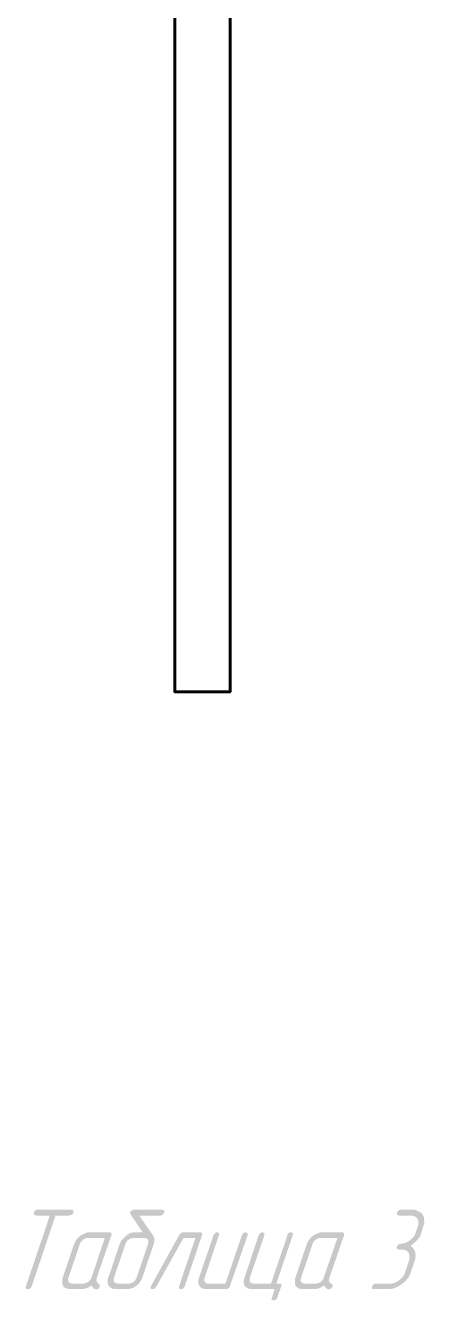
# Model space of a CAD drawing. Extents: x 346 to 4955, y 45 to 639.
# Drawn here: x 1515.5 to 1538.3, y 194.9 to 267.8 of the extents above; entities that cross this region are included whole.
import ezdxf

# ---------------------------------------------------------------- set-up
doc = ezdxf.new("R2010")
doc.units = 0
doc.header["$MEASUREMENT"] = 0
doc.layers.add('PDF _Геометрия', color=7, linetype='CONTINUOUS')
doc.layers.add('PDF _Сплошная заливка', color=7, linetype='CONTINUOUS')

msp = doc.modelspace()

# ---------------------------------------------------------------- hatches: boundary and pattern name
at = {"layer": 'PDF _Сплошная заливка', "transparency": 33554559}
for points in [[(1518.181, 200.078), (1518.206, 200.053), (1518.231, 200.028), (1518.231, 200.028), (1518.257, 200.002), (1518.257, 199.952), (1518.257, 199.926), (1518.231, 199.926), (1518.231, 199.901), (1518.206, 199.851), (1518.181, 199.8), (1518.155, 199.8), (1518.13, 199.775), (1518.079, 199.775), (1518.029, 199.749), (1517.219, 199.749), (1515.852, 195.699), (1515.827, 195.673), (1515.827, 195.648), (1515.776, 195.597), (1515.751, 195.572), (1515.726, 195.572), (1515.7, 195.547), (1515.675, 195.547), (1515.624, 195.547), (1515.624, 195.547), (1515.599, 195.547), (1515.574, 195.547), (1515.523, 195.572), (1515.523, 195.572), (1515.498, 195.597), (1515.498, 195.648), (1515.523, 195.699), (1516.89, 199.749), (1516.08, 199.749), (1516.055, 199.775), (1516.004, 199.775), (1515.979, 199.8), (1515.979, 199.8), (1515.979, 199.825), (1515.979, 199.876), (1515.979, 199.926), (1515.979, 199.926), (1515.979, 199.952), (1516.004, 199.977), (1516.055, 200.028), (1516.055, 200.028), (1516.08, 200.053), (1516.131, 200.078), (1516.207, 200.078), (1518.155, 200.078)], [(1537.693, 200.078), (1537.769, 200.078), (1537.845, 200.053), (1537.946, 200.002), (1538.047, 199.952), (1538.149, 199.901), (1538.174, 199.851), (1538.224, 199.8), (1538.224, 199.775), (1538.25, 199.749), (1538.275, 199.699), (1538.3, 199.597), (1538.3, 199.496), (1538.326, 199.395), (1538.3, 199.268), (1538.275, 199.192), (1538.25, 199.116), (1538.149, 198.787), (1538.123, 198.686), (1538.098, 198.61), (1538.047, 198.534), (1538.047, 198.534), (1538.047, 198.534), (1538.047, 198.509), (1538.022, 198.484), (1537.971, 198.433), (1537.921, 198.357), (1537.921, 198.357), (1537.895, 198.332), (1537.87, 198.306), (1537.819, 198.256), (1537.769, 198.205), (1537.693, 198.154), (1537.617, 198.078), (1537.541, 198.028), (1537.541, 198.028), (1537.566, 198.003), (1537.592, 197.977), (1537.642, 197.927), (1537.668, 197.876), (1537.718, 197.825), (1537.744, 197.749), (1537.794, 197.673), (1537.794, 197.648), (1537.794, 197.623), (1537.794, 197.572), (1537.819, 197.521), (1537.819, 197.446), (1537.794, 197.344), (1537.794, 197.243), (1537.769, 197.167), (1537.541, 196.509), (1537.541, 196.509), (1537.541, 196.484), (1537.541, 196.458), (1537.516, 196.433), (1537.49, 196.357), (1537.44, 196.256), (1537.364, 196.154), (1537.263, 196.028), (1537.161, 195.927), (1537.01, 195.825), (1537.01, 195.825), (1537.01, 195.8), (1536.984, 195.8), (1536.959, 195.775), (1536.908, 195.749), (1536.883, 195.724), (1536.782, 195.673), (1536.655, 195.623), (1536.529, 195.572), (1536.377, 195.547), (1536.326, 195.547), (1536.25, 195.547), (1535.415, 195.547), (1535.39, 195.547), (1535.339, 195.547), (1535.314, 195.572), (1535.314, 195.597), (1535.314, 195.623), (1535.314, 195.648), (1535.314, 195.699), (1535.314, 195.699), (1535.339, 195.724), (1535.365, 195.749), (1535.39, 195.8), (1535.39, 195.8), (1535.441, 195.825), (1535.491, 195.851), (1535.542, 195.851), (1536.402, 195.851), (1536.453, 195.876), (1536.529, 195.876), (1536.605, 195.901), (1536.681, 195.927), (1536.782, 195.977), (1536.883, 196.053), (1536.883, 196.053), (1536.908, 196.078), (1536.959, 196.129), (1537.01, 196.18), (1537.06, 196.23), (1537.136, 196.306), (1537.187, 196.408), (1537.212, 196.509), (1537.44, 197.167), (1537.44, 197.167), (1537.465, 197.192), (1537.465, 197.243), (1537.465, 197.319), (1537.465, 197.395), (1537.465, 197.471), (1537.44, 197.547), (1537.415, 197.623), (1537.415, 197.623), (1537.389, 197.648), (1537.364, 197.673), (1537.313, 197.724), (1537.263, 197.749), (1537.187, 197.775), (1537.111, 197.8), (1537.01, 197.8), (1536.832, 197.8), (1536.807, 197.825), (1536.782, 197.825), (1536.756, 197.851), (1536.731, 197.851), (1536.731, 197.876), (1536.731, 197.927), (1536.756, 197.977), (1536.756, 197.977), (1536.756, 198.003), (1536.782, 198.028), (1536.807, 198.078), (1536.832, 198.078), (1536.858, 198.104), (1536.908, 198.129), (1536.959, 198.129), (1537.01, 198.129), (1537.06, 198.154), (1537.136, 198.154), (1537.212, 198.18), (1537.288, 198.205), (1537.389, 198.256), (1537.49, 198.332), (1537.49, 198.332), (1537.516, 198.357), (1537.566, 198.382), (1537.617, 198.458), (1537.693, 198.509), (1537.744, 198.585), (1537.794, 198.686), (1537.819, 198.787), (1537.946, 199.116), (1537.946, 199.116), (1537.946, 199.142), (1537.971, 199.192), (1537.971, 199.268), (1537.971, 199.344), (1537.971, 199.42), (1537.946, 199.496), (1537.921, 199.572), (1537.895, 199.572), (1537.895, 199.597), (1537.87, 199.623), (1537.819, 199.673), (1537.769, 199.699), (1537.693, 199.724), (1537.617, 199.749), (1537.516, 199.749), (1536.858, 199.749), (1536.832, 199.775), (1536.782, 199.775), (1536.756, 199.8), (1536.756, 199.8), (1536.756, 199.825), (1536.756, 199.876), (1536.756, 199.926), (1536.756, 199.926), (1536.756, 199.952), (1536.782, 199.977), (1536.832, 200.028), (1536.832, 200.028), (1536.858, 200.053), (1536.908, 200.078), (1536.959, 200.078), (1537.668, 200.078)], [(1525.545, 198.787), (1525.571, 198.762), (1525.596, 198.737), (1525.596, 198.711), (1525.621, 198.686), (1525.596, 198.61), (1524.609, 195.699), (1524.609, 195.673), (1524.583, 195.648), (1524.558, 195.623), (1524.533, 195.572), (1524.508, 195.572), (1524.482, 195.547), (1524.457, 195.547), (1524.406, 195.547), (1524.381, 195.547), (1524.356, 195.547), (1524.33, 195.547), (1524.28, 195.572), (1524.28, 195.572), (1524.28, 195.597), (1524.28, 195.648), (1524.28, 195.699), (1525.216, 198.458), (1524.533, 198.458), (1522.964, 195.648), (1522.964, 195.648), (1522.964, 195.648), (1522.913, 195.597), (1522.863, 195.547), (1522.812, 195.547), (1522.761, 195.547), (1522.761, 195.547), (1522.736, 195.547), (1522.685, 195.547), (1522.66, 195.572), (1522.66, 195.572), (1522.66, 195.597), (1522.66, 195.648), (1522.66, 195.699), (1522.685, 195.724), (1524.305, 198.661), (1524.33, 198.661), (1524.33, 198.686), (1524.356, 198.711), (1524.432, 198.762), (1524.482, 198.787), (1524.508, 198.787), (1525.52, 198.787)], [(1528.127, 198.787), (1528.152, 198.762), (1528.177, 198.737), (1528.202, 198.737), (1528.202, 198.711), (1528.202, 198.661), (1528.202, 198.61), (1527.19, 195.699), (1527.19, 195.699), (1527.19, 195.673), (1527.165, 195.648), (1527.165, 195.623), (1527.114, 195.597), (1527.089, 195.572), (1527.038, 195.547), (1526.988, 195.547), (1525.798, 195.547), (1525.748, 195.547), (1525.697, 195.572), (1525.621, 195.572), (1525.571, 195.623), (1525.495, 195.648), (1525.444, 195.724), (1525.444, 195.724), (1525.419, 195.749), (1525.419, 195.8), (1525.393, 195.851), (1525.393, 195.927), (1525.393, 196.003), (1525.393, 196.078), (1525.419, 196.18), (1526.254, 198.61), (1526.254, 198.635), (1526.254, 198.661), (1526.304, 198.686), (1526.33, 198.737), (1526.355, 198.737), (1526.38, 198.762), (1526.406, 198.787), (1526.456, 198.787), (1526.482, 198.787), (1526.482, 198.787), (1526.532, 198.762), (1526.558, 198.737), (1526.558, 198.737), (1526.583, 198.711), (1526.583, 198.661), (1526.558, 198.61), (1525.748, 196.18), (1525.748, 196.18), (1525.748, 196.154), (1525.722, 196.129), (1525.722, 196.104), (1525.722, 196.053), (1525.722, 196.028), (1525.748, 195.977), (1525.748, 195.952), (1525.773, 195.952), (1525.773, 195.927), (1525.798, 195.901), (1525.824, 195.876), (1525.874, 195.876), (1525.899, 195.876), (1525.95, 195.851), (1526.937, 195.851), (1527.873, 198.61), (1527.873, 198.635), (1527.899, 198.661), (1527.924, 198.686), (1527.949, 198.737), (1527.975, 198.737), (1528, 198.762), (1528.051, 198.787), (1528.076, 198.787), (1528.101, 198.787)], [(1530.708, 198.787), (1530.759, 198.762), (1530.784, 198.737), (1530.784, 198.737), (1530.809, 198.711), (1530.809, 198.661), (1530.784, 198.61), (1529.848, 195.851), (1530.05, 195.851), (1530.075, 195.851), (1530.101, 195.851), (1530.126, 195.825), (1530.126, 195.8), (1530.151, 195.749), (1530.126, 195.699), (1529.898, 195.041), (1529.898, 195.041), (1529.898, 195.015), (1529.873, 194.99), (1529.822, 194.939), (1529.797, 194.939), (1529.772, 194.914), (1529.721, 194.889), (1529.696, 194.889), (1529.67, 194.889), (1529.645, 194.889), (1529.62, 194.914), (1529.594, 194.939), (1529.594, 194.939), (1529.569, 194.965), (1529.569, 194.99), (1529.594, 195.041), (1529.746, 195.547), (1528.405, 195.547), (1528.354, 195.547), (1528.304, 195.572), (1528.228, 195.572), (1528.152, 195.623), (1528.101, 195.648), (1528.051, 195.724), (1528.025, 195.724), (1528.025, 195.749), (1528, 195.8), (1528, 195.851), (1527.975, 195.927), (1527.975, 196.003), (1528, 196.078), (1528.025, 196.18), (1528.835, 198.61), (1528.861, 198.635), (1528.861, 198.661), (1528.886, 198.686), (1528.936, 198.737), (1528.936, 198.737), (1528.962, 198.762), (1529.012, 198.787), (1529.063, 198.787), (1529.063, 198.787), (1529.088, 198.787), (1529.114, 198.762), (1529.164, 198.737), (1529.164, 198.737), (1529.164, 198.711), (1529.164, 198.661), (1529.164, 198.61), (1528.329, 196.18), (1528.329, 196.18), (1528.329, 196.154), (1528.329, 196.129), (1528.329, 196.104), (1528.329, 196.053), (1528.329, 196.028), (1528.329, 195.977), (1528.354, 195.952), (1528.354, 195.952), (1528.354, 195.927), (1528.405, 195.901), (1528.43, 195.876), (1528.456, 195.876), (1528.506, 195.876), (1528.557, 195.851), (1529.544, 195.851), (1530.48, 198.61), (1530.48, 198.635), (1530.48, 198.661), (1530.505, 198.686), (1530.556, 198.737), (1530.556, 198.737), (1530.581, 198.762), (1530.632, 198.787), (1530.683, 198.787), (1530.683, 198.787)]]:
    msp.add_hatch(color=256, dxfattribs=at).paths.add_polyline_path(points)
h = msp.add_hatch(color=256, dxfattribs=at)
h.paths.add_polyline_path([(1522.306, 198.458), (1521.622, 198.458), (1521.597, 198.458), (1521.572, 198.458), (1521.547, 198.433), (1521.496, 198.433), (1521.445, 198.408), (1521.395, 198.357), (1521.395, 198.357), (1521.369, 198.357), (1521.344, 198.332), (1521.319, 198.306), (1521.268, 198.23), (1521.243, 198.18), (1521.218, 198.129), (1520.56, 196.18), (1520.56, 196.18), (1520.56, 196.154), (1520.534, 196.129), (1520.534, 196.104), (1520.534, 196.053), (1520.534, 196.028), (1520.56, 195.977), (1520.56, 195.952), (1520.585, 195.952), (1520.585, 195.927), (1520.635, 195.901), (1520.661, 195.876), (1520.686, 195.876), (1520.737, 195.876), (1520.762, 195.851), (1521.445, 195.851), (1521.471, 195.876), (1521.496, 195.876), (1521.597, 195.901), (1521.648, 195.927), (1521.673, 195.952), (1521.698, 195.952), (1521.698, 195.977), (1521.724, 195.977), (1521.749, 196.003), (1521.8, 196.104), (1521.825, 196.129), (1521.85, 196.18), (1522.508, 198.129), (1522.508, 198.129), (1522.534, 198.154), (1522.534, 198.18), (1522.534, 198.205), (1522.534, 198.256), (1522.534, 198.281), (1522.534, 198.332), (1522.508, 198.357), (1522.508, 198.382), (1522.483, 198.382), (1522.458, 198.408), (1522.432, 198.433), (1522.382, 198.458), (1522.356, 198.458)], flags=0)
h.paths.add_polyline_path([(1523.369, 200.078), (1523.394, 200.053), (1523.445, 200.028), (1523.445, 200.028), (1523.445, 200.002), (1523.445, 199.952), (1523.445, 199.926), (1523.445, 199.926), (1523.419, 199.901), (1523.394, 199.851), (1523.369, 199.8), (1523.343, 199.8), (1523.318, 199.775), (1523.293, 199.775), (1523.242, 199.749), (1522.002, 199.749), (1522.812, 198.585), (1522.812, 198.585), (1522.812, 198.585), (1522.812, 198.585), (1522.837, 198.559), (1522.837, 198.509), (1522.863, 198.458), (1522.863, 198.382), (1522.863, 198.306), (1522.863, 198.23), (1522.837, 198.129), (1522.179, 196.18), (1522.179, 196.18), (1522.154, 196.129), (1522.129, 196.078), (1522.103, 196.028), (1522.053, 195.952), (1522.002, 195.876), (1521.926, 195.8), (1521.825, 195.724), (1521.825, 195.724), (1521.8, 195.699), (1521.749, 195.673), (1521.673, 195.623), (1521.597, 195.597), (1521.496, 195.572), (1521.42, 195.547), (1521.319, 195.547), (1520.61, 195.547), (1520.56, 195.547), (1520.509, 195.572), (1520.458, 195.572), (1520.382, 195.623), (1520.332, 195.648), (1520.281, 195.724), (1520.256, 195.724), (1520.256, 195.749), (1520.231, 195.8), (1520.205, 195.851), (1520.205, 195.927), (1520.205, 196.003), (1520.205, 196.078), (1520.231, 196.18), (1520.888, 198.129), (1520.914, 198.154), (1520.914, 198.18), (1520.939, 198.23), (1520.964, 198.306), (1521.015, 198.357), (1521.091, 198.433), (1521.167, 198.509), (1521.243, 198.585), (1521.268, 198.585), (1521.293, 198.635), (1521.344, 198.661), (1521.395, 198.686), (1521.471, 198.737), (1521.572, 198.762), (1521.673, 198.787), (1521.774, 198.787), (1522.205, 198.787), (1521.521, 199.8), (1521.496, 199.876), (1521.496, 199.876), (1521.471, 199.901), (1521.471, 199.926), (1521.496, 199.952), (1521.496, 199.952), (1521.496, 199.977), (1521.521, 200.002), (1521.572, 200.028), (1521.572, 200.053), (1521.622, 200.053), (1521.648, 200.078), (1521.724, 200.078), (1523.343, 200.078)], flags=0)
h = msp.add_hatch(color=256, dxfattribs=at)
h.paths.add_polyline_path([(1520.028, 198.458), (1519.041, 198.458), (1519.016, 198.458), (1518.965, 198.458), (1518.94, 198.433), (1518.889, 198.433), (1518.839, 198.408), (1518.788, 198.357), (1518.788, 198.357), (1518.763, 198.357), (1518.763, 198.332), (1518.737, 198.306), (1518.661, 198.23), (1518.636, 198.18), (1518.611, 198.129), (1517.953, 196.18), (1517.953, 196.18), (1517.953, 196.154), (1517.953, 196.129), (1517.927, 196.104), (1517.927, 196.053), (1517.953, 196.028), (1517.953, 195.977), (1517.978, 195.952), (1517.978, 195.952), (1517.978, 195.927), (1518.029, 195.901), (1518.054, 195.876), (1518.079, 195.876), (1518.13, 195.876), (1518.181, 195.851), (1518.839, 195.851), (1518.864, 195.876), (1518.914, 195.876), (1518.99, 195.901), (1519.041, 195.927), (1519.092, 195.952), (1519.092, 195.952), (1519.092, 195.977), (1519.117, 195.977), (1519.142, 196.003), (1519.218, 196.104), (1519.244, 196.129), (1519.269, 196.18)], flags=0)
h.paths.add_polyline_path([(1520.357, 198.787), (1520.382, 198.762), (1520.408, 198.737), (1520.408, 198.711), (1520.433, 198.686), (1520.408, 198.61), (1519.573, 196.18), (1519.573, 196.18), (1519.573, 196.154), (1519.573, 196.154), (1519.573, 196.129), (1519.573, 196.053), (1519.573, 195.977), (1519.573, 195.977), (1519.573, 195.952), (1519.598, 195.927), (1519.623, 195.876), (1519.648, 195.876), (1519.699, 195.851), (1519.699, 195.851), (1519.699, 195.825), (1519.724, 195.8), (1519.75, 195.8), (1519.75, 195.775), (1519.75, 195.724), (1519.75, 195.699), (1519.75, 195.673), (1519.724, 195.648), (1519.699, 195.597), (1519.674, 195.572), (1519.648, 195.572), (1519.623, 195.547), (1519.598, 195.522), (1519.547, 195.522), (1519.497, 195.547), (1519.471, 195.547), (1519.446, 195.547), (1519.395, 195.572), (1519.37, 195.623), (1519.345, 195.623), (1519.345, 195.648), (1519.345, 195.673), (1519.319, 195.673), (1519.294, 195.724), (1519.269, 195.749), (1519.269, 195.749), (1519.218, 195.724), (1519.168, 195.673), (1519.117, 195.648), (1519.016, 195.597), (1518.914, 195.572), (1518.813, 195.547), (1518.712, 195.547), (1518.003, 195.547), (1517.978, 195.547), (1517.902, 195.572), (1517.852, 195.572), (1517.776, 195.623), (1517.7, 195.648), (1517.649, 195.724), (1517.649, 195.724), (1517.649, 195.749), (1517.624, 195.8), (1517.598, 195.851), (1517.598, 195.927), (1517.598, 196.003), (1517.598, 196.078), (1517.624, 196.18), (1518.282, 198.129), (1518.307, 198.154), (1518.307, 198.18), (1518.332, 198.23), (1518.358, 198.281), (1518.408, 198.357), (1518.459, 198.433), (1518.535, 198.509), (1518.636, 198.585), (1518.636, 198.585), (1518.661, 198.61), (1518.737, 198.635), (1518.788, 198.686), (1518.864, 198.711), (1518.965, 198.762), (1519.066, 198.787), (1519.168, 198.787), (1520.332, 198.787)], flags=0)
h = msp.add_hatch(color=256, dxfattribs=at)
h.paths.add_polyline_path([(1533.34, 198.458), (1532.328, 198.458), (1532.302, 198.458), (1532.277, 198.458), (1532.226, 198.433), (1532.201, 198.433), (1532.151, 198.408), (1532.1, 198.357), (1532.1, 198.357), (1532.075, 198.357), (1532.049, 198.332), (1532.024, 198.306), (1531.973, 198.23), (1531.948, 198.18), (1531.923, 198.129), (1531.265, 196.18), (1531.265, 196.18), (1531.265, 196.154), (1531.239, 196.129), (1531.239, 196.104), (1531.239, 196.053), (1531.239, 196.028), (1531.265, 195.977), (1531.265, 195.952), (1531.29, 195.952), (1531.29, 195.927), (1531.315, 195.901), (1531.366, 195.876), (1531.391, 195.876), (1531.442, 195.876), (1531.467, 195.851), (1532.151, 195.851), (1532.176, 195.876), (1532.201, 195.876), (1532.302, 195.901), (1532.353, 195.927), (1532.378, 195.952), (1532.404, 195.952), (1532.404, 195.977), (1532.429, 195.977), (1532.454, 196.003), (1532.505, 196.104), (1532.555, 196.129), (1532.555, 196.18)], flags=0)
h.paths.add_polyline_path([(1533.669, 198.787), (1533.694, 198.762), (1533.694, 198.737), (1533.72, 198.711), (1533.72, 198.686), (1533.72, 198.61), (1532.884, 196.18), (1532.884, 196.18), (1532.884, 196.154), (1532.884, 196.154), (1532.884, 196.129), (1532.859, 196.053), (1532.884, 195.977), (1532.884, 195.977), (1532.884, 195.952), (1532.884, 195.927), (1532.935, 195.876), (1532.96, 195.876), (1532.986, 195.851), (1533.011, 195.851), (1533.011, 195.825), (1533.036, 195.8), (1533.062, 195.8), (1533.062, 195.775), (1533.062, 195.724), (1533.062, 195.699), (1533.062, 195.673), (1533.036, 195.648), (1533.011, 195.597), (1532.96, 195.572), (1532.96, 195.572), (1532.935, 195.547), (1532.884, 195.522), (1532.834, 195.522), (1532.783, 195.547), (1532.783, 195.547), (1532.758, 195.547), (1532.707, 195.572), (1532.657, 195.623), (1532.657, 195.623), (1532.657, 195.648), (1532.631, 195.673), (1532.631, 195.673), (1532.606, 195.724), (1532.581, 195.749), (1532.555, 195.749), (1532.53, 195.724), (1532.479, 195.673), (1532.404, 195.648), (1532.328, 195.597), (1532.226, 195.572), (1532.125, 195.547), (1532.024, 195.547), (1531.315, 195.547), (1531.265, 195.547), (1531.214, 195.572), (1531.138, 195.572), (1531.088, 195.623), (1531.012, 195.648), (1530.961, 195.724), (1530.961, 195.724), (1530.936, 195.749), (1530.936, 195.8), (1530.91, 195.851), (1530.91, 195.927), (1530.91, 196.003), (1530.91, 196.078), (1530.936, 196.18), (1531.594, 198.129), (1531.594, 198.154), (1531.619, 198.18), (1531.644, 198.23), (1531.67, 198.281), (1531.72, 198.357), (1531.771, 198.433), (1531.847, 198.509), (1531.923, 198.585), (1531.948, 198.585), (1531.973, 198.61), (1532.024, 198.635), (1532.1, 198.686), (1532.176, 198.711), (1532.277, 198.762), (1532.378, 198.787), (1532.479, 198.787), (1533.644, 198.787)], flags=0)

# ---------------------------------------------------------------- linework, layer by layer
at = {"layer": 'PDF _Геометрия', "lineweight": 60}
msp.add_lwpolyline([(1524.035, 589.702), (1524.035, 229.702), (1527.207, 229.702), (1527.207, 589.702)], close=True, dxfattribs=at)
msp.add_lwpolyline([(1524.035, 229.702), (1527.207, 229.702)], dxfattribs=at)

doc.saveas('drawing.dxf')
